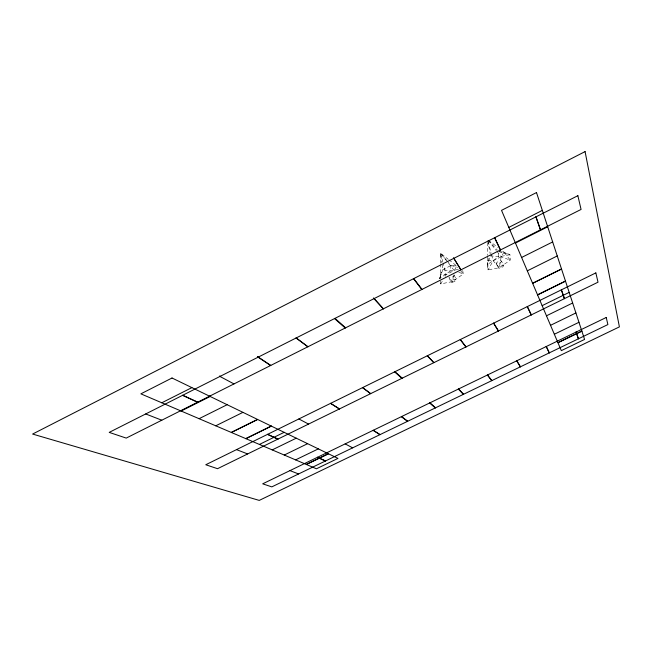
<?xml version="1.0" encoding="UTF-8"?>
<svg xmlns="http://www.w3.org/2000/svg" width="652" height="652" viewBox="0 0 652 652"><rect width="100%" height="100%" fill="white"/><g stroke="black" fill="none" stroke-linecap="round" stroke-linejoin="round"><path stroke-width="0.49" stroke-dasharray="3.26 2.44" d="M462.7 270.417L463.319 273.995L452.578 281.558L440.776 283.905L440.442 264.199M440.45 263.196L440.516 253.172L448.242 259.268M496.889 251.33L501.184 256.774L510.255 260.148L504.02 252.169L498.707 251.615L498.446 256.872L487.419 264.573L488.03 269.92L499.367 267.687L510.255 260.148L509.937 254.679L504.02 252.169L501.69 250.384M487.761 256.391L487.419 264.573L490.532 255.723L498.446 256.872L509.937 254.679L498.707 251.615M447.093 260.882L451.037 265.503L450.41 270.939L439.546 278.665L440.385 274.215L442.806 269.651L451.037 265.503L456.75 265.975L454.232 270.539L446.107 274.631L440.385 274.215M453.482 275.551L452.578 281.558L449.342 278.094M504.02 252.169L501.184 256.774L499.367 267.687L493.124 260.824L491.388 254.093M439.546 278.665L442.806 269.651L441.999 263.84M501.184 256.774L493.124 260.824L488.03 269.92L487.786 260.327L490.532 255.723M442.227 281.379L440.776 283.905L440.157 281.289M445.137 276.318L446.107 274.631L443.058 262.927M458.397 269.398L450.41 270.939L442.806 269.651M487.786 260.327L493.124 260.824M451.037 265.503L457.655 267.328M458.78 272.267L463.319 273.995L460.931 271.077M488.446 240.254L497.794 247.41M449.016 259.879L456.75 265.975M488.356 240.409L497.321 250.123M446.433 260.107L440.516 253.172L441.86 262.87M488.283 240.441L496.27 250.555M454.232 270.539L440.516 253.172L442.806 261.949M501.478 261.061A2.869 1.027 -26.6 0 1 498.014 263.783A2.869 1.027 -26.6 0 1 497.24 262.185A2.869 1.027 -26.6 0 1 501.478 261.061L503.613 265.372A2.869 1.011 -26.6 0 1 500.149 268.086A2.869 1.011 -26.6 0 1 499.375 266.505A2.869 1.011 -26.6 0 1 503.613 265.372M496.351 263.628L498.478 267.939M454.094 275.022L456.188 279.415M448.926 277.613L451.013 282.006M488.161 241.582L491.135 253.131M487.835 240.604L490.19 253.84M487.68 242.609L487.753 255.405M453.857 274.834A2.893 1.059 -25.7 0 1 452.741 276.847A2.893 1.059 -25.7 0 1 449.171 277.801M452.17 282.259A2.893 1.051 -25.6 0 0 456.245 279.692A2.893 1.051 -25.6 0 0 452.374 280.189A2.893 1.051 -25.6 0 0 452.17 282.259"/><path stroke-width="0.98" d="M161.794 402.781L191.875 387.622M508.796 227.401L542.342 210.392M181.134 411.029L210.18 396.489L209.977 395.927L210.123 396.457M515.463 243.057L547.704 226.79M199.088 418.69L227.149 404.705M521.608 257.467L552.668 241.949L552.391 241.411M215.755 425.805L242.935 412.357M527.313 270.841L557.256 255.951M257.589 419.448L231.33 432.447L257.622 419.464M561.527 268.999L532.627 283.302L561.535 269.023M245.763 438.609L271.232 426.058M537.525 294.81L565.463 281.045M245.926 438.682L271.379 426.131M537.582 294.94L565.512 281.175M259.414 444.436L284.158 432.317M542.154 305.658L569.18 292.389M272.21 449.896L296.252 438.177M546.474 315.796L572.652 303.001M284.256 455.039L307.614 443.686M550.532 325.315L575.912 312.952M295.584 459.872L318.331 448.878M554.339 334.248L578.968 322.292M581.853 331.102L557.933 342.675L581.861 331.118M145.706 413.955L161.802 420.206M236.513 449.627L247.654 453.939M289.953 470.614L298.592 473.955M182.739 395.251L197.727 402.145M267.646 434.313L277.988 439.065M317.532 457.264L325.535 460.94M182.56 395.34L197.556 402.235M267.499 434.387L277.842 439.138M317.402 457.329L325.405 461.005M233.987 383.922L219.952 376.457L219.83 375.829M298.877 418.959L308.543 424.085M345.161 443.882L352.642 447.851M270.767 365.43L257.679 356.709M330.645 403.327L339.48 408.926M373.237 430.287L380.051 434.607M270.637 365.495L257.548 356.783M330.531 403.384L339.366 408.975M373.14 430.336L379.961 434.656M296.187 337.948L307.948 346.742M362.626 387.598L370.686 393.621M401.461 416.62L407.671 421.265M296.098 337.997L307.858 346.782M362.553 387.638L370.613 393.661M401.396 416.652L407.606 421.298M334.989 318.355L345.617 327.801M394.973 371.689L402.243 378.152M429.978 402.814L435.569 407.793M334.549 318.575L345.193 328.013M394.607 371.868L401.885 378.331M429.652 402.969L435.259 407.948M383.409 308.803L373.677 298.111M427.37 355.764L433.833 362.667L427.288 355.796M458.495 389.008L463.466 394.321L458.421 389.04M383.319 308.852L373.588 298.16M413.718 278.591L421.999 289.406M460.385 339.521L466.025 346.888M487.525 374.949L491.852 380.605M413.531 278.689L421.811 289.496M460.231 339.602L465.87 346.962M487.378 375.022L491.714 380.67M460.972 269.814L453.539 257.768M493.67 323.156L498.47 330.98M520.426 366.807L516.751 360.8L520.361 366.84M453.816 258.339L460.882 269.863M493.588 323.188L498.389 331.02M494.721 237.687L500.524 249.928M527.386 306.57L531.323 314.875M546.311 346.481L549.326 352.846M494.575 237.752L500.386 250.001M527.264 306.627L531.209 314.932M546.205 346.538L549.228 352.895M535.903 216.88L540.427 229.871M561.331 289.871L564.396 298.665M576.042 332.088L578.389 338.812M536.001 216.831L540.524 229.822M561.413 289.83L564.477 298.624M576.115 332.055L578.454 338.779M585.08 151.598L32.6 434.061L259.243 500.402L619.4 326.88L585.08 151.598M172.014 377.997L140.873 393.849L316.456 468.78L337.98 458.397L172.014 377.997M536.498 192.56L501.527 210.352L561.331 350.646L584.575 339.423L536.498 192.56M577.868 195.69L109.202 432.39L126.219 438.095L581.071 209.439L577.868 195.69M595.846 272.895L205.763 464.746L217.548 468.698L598.014 282.186L595.846 272.895M606.23 317.475L262.683 483.825L271.819 486.881L607.884 324.566L606.23 317.475M328.396 453.751L306.301 464.444L328.421 453.768"/></g></svg>
